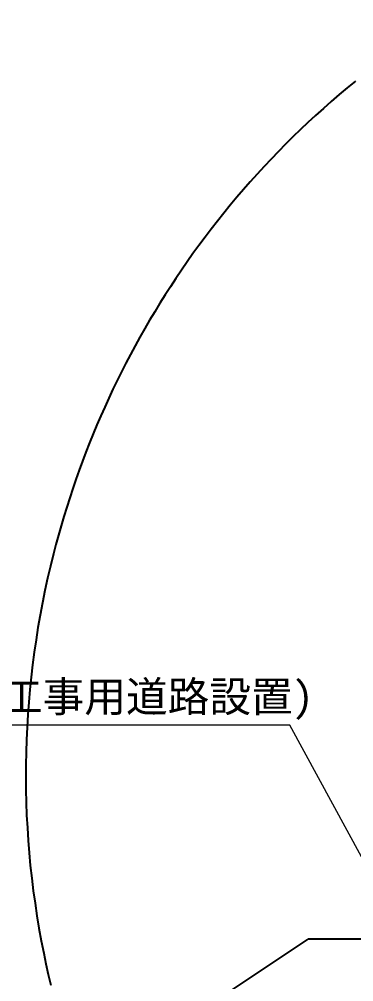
# Model space of a CAD drawing. Header units: millimetres. Extents: x -2078669 to -1085629, y -5987148 to 310365.
# Drawn here: x -1547459 to -1528304, y 42009 to 97198 of the extents above; entities that cross this region are included whole.
import ezdxf
from ezdxf.enums import TextEntityAlignment as Align

# ---------------------------------------------------------------- set-up
doc = ezdxf.new("R2010")
doc.units = ezdxf.units.MM
doc.header["$LTSCALE"] = 500
doc.layers.get('Defpoints').update_dxf_attribs({"color": 153})
for name, color, linetype, lineweight in [('D-BGD', 7, 'Continuous', 13), ('D-BYP-STR8', 5, 'Continuous', 25), ('D-BYP-STRA', 1, 'Continuous', 25), ('D-BYP-STRC', 1, 'Continuous', 13), ('◆ワイプアウト', 4, 'Continuous', 13)]:
    doc.layers.add(name, color=color, linetype=linetype, lineweight=lineweight)
doc.styles.add('MS ゴシック', font='MS Gothic.ttf')
doc.dimstyles.new('DIM-500-F', dxfattribs={"dimscale": 500, "dimtxt": 3.5, "dimasz": 2.5, "dimexe": 0, "dimexo": 2, "dimgap": 0.8, "dimtad": 1, "dimdec": 0, "dimzin": 0, "dimdsep": 46, "dimtxsty": 'MS ゴシック', "dimblk": 'OPEN', "dimcen": 0.1, "dimclrd": 256, "dimclre": 256, "dimclrt": 256, "dimaunit": 1, "dimadec": 4, "dimazin": 0, "dimtfac": 1, "dimtdec": 0, "dimtmove": 2, "dimatfit": 3, "dimldrblk": 'OPEN', "dimfxl": 1, "dimtolj": 1, "dimtzin": 0, "dimlwd": -1, "dimlwe": -1, "dimarcsym": 2})

# ---------------------------------------------------------------- blocks, each defined once
blk = doc.blocks.new('河川平面')
at = {"layer": 'D-BGD', "linetype": 'Continuous', "elevation": 362000}
blk.add_lwpolyline([(1761682, -2846017), (1764215, -2845743), (1766301, -2845627), (1768821, -2845657), (1769883, -2845875), (1771580, -2846597), (1773796, -2847778), (1775963, -2849024), (1778115, -2850296), (1780269, -2851545), (1781697, -2852332), (1783905, -2853508), (1786057, -2854780), (1786368, -2854982), (1788332, -2856561), (1790077, -2858382), (1791388, -2860174), (1792556, -2862357), (1793465, -2864667), (1794196, -2867048), (1794820, -2869494), (1795080, -2870692)], dxfattribs=at)
blk = doc.blocks.new('A$Cfbd0cdc3')
at = {"layer": 'Defpoints'}
blk.add_lwpolyline([(3775, 16895), (3682, 16819), (3590, 16741), (3499, 16662), (3409, 16583), (3320, 16502), (3232, 16421), (3146, 16339), (3060, 16256), (2976, 16172), (2893, 16087), (2811, 16002), (2730, 15916), (2650, 15829), (2571, 15741), (2494, 15652), (2417, 15563), (2342, 15473), (2268, 15382), (2195, 15290), (2123, 15198), (2053, 15105), (1983, 15011), (1915, 14917), (1848, 14822), (1782, 14726), (1718, 14632), (1656, 14538), (1595, 14443), (1535, 14347), (1477, 14251), (1419, 14154), (1362, 14057), (1307, 13959), (1253, 13860), (1199, 13761), (1147, 13662), (1096, 13562), (1047, 13462), (998, 13361), (950, 13259), (904, 13157), (859, 13055), (815, 12952), (772, 12849), (730, 12746), (689, 12642), (649, 12537), (611, 12432), (574, 12327), (538, 12222), (503, 12116), (469, 12010), (436, 11903), (405, 11796), (375, 11689), (345, 11582), (317, 11474), (283, 11334), (250, 11194), (220, 11054), (191, 10913), (165, 10771), (140, 10630), (118, 10488), (97, 10345), (78, 10203), (62, 10060), (47, 9917), (34, 9773), (23, 9630), (15, 9486), (8, 9342), (3, 9198), (1, 9054), (0, 8910), (1, 8766), (5, 8621), (10, 8477), (18, 8332), (27, 8188), (39, 8044), (52, 7900), (68, 7755), (86, 7611), (106, 7468), (127, 7324), (151, 7180), (177, 7037), (205, 6894), (231, 6771), (258, 6649), (287, 6527)], dxfattribs=at)
blk = doc.blocks.new('_Open')
at = {"color": 0, "linetype": 'ByBlock', "lineweight": -2}
for p, q in [((-1, 0.167), (0, 0)), ((-1, -0.167), (0, 0)), ((0, 0), (-1, 0))]:
    blk.add_line(p, q, dxfattribs=at)

msp = doc.modelspace()

# ---------------------------------------------------------------- block references
at = {"layer": 'D-BGD'}
msp.add_blockref('河川平面', (-3310965.8, 2923500.2), dxfattribs=at)

# ---------------------------------------------------------------- next in the draw order: wipeouts: each hides what was drawn before it
msp.add_wipeout([(-1579481.3, 111116), (-1437818.5, 111116), (-1437818.5, 5942.6), (-1579481.3, 5942.6)]).dxf.layer = '◆ワイプアウト'

# ---------------------------------------------------------------- next in the draw order: linework, layer by layer
at = {"layer": 'D-BYP-STRA'}
for p in [(-1547415.4, 33447.8), (-1505915.4, 44447.8)]:
    msp.add_line(p, (-1530915.4, 44447.8), dxfattribs=at)
at = {"layer": 'D-BYP-STRC'}
msp.add_line((-1531961, 56712.4), (-1568961, 56712.4), dxfattribs=at)

# ---------------------------------------------------------------- next in the draw order: block references
at = {"layer": 'D-BYP-STR8', "xscale": 5, "yscale": 5, "zscale": 5}
msp.add_blockref('A$Cfbd0cdc3', (-1547086.4, 9173.8), dxfattribs=at)

# ---------------------------------------------------------------- next in the draw order: texts
at = {"layer": 'D-BYP-STRC', "style": 'MS ゴシック'}
msp.add_text('仮設工(坂路・工事用道路設置)', height=1750, dxfattribs=at).set_placement((-1564019.6, 58358.2), align=Align.MIDDLE_LEFT)

# ---------------------------------------------------------------- next in the draw order: leaders
at = {"layer": 'D-BYP-STRC'}
msp.add_leader([(-1524139.3, 42319.2), (-1531961, 56712.4)], dimstyle='DIM-500-F', override={"dimgap": 0.8, "dimtad": 0}, dxfattribs=at)

doc.saveas('drawing.dxf')
